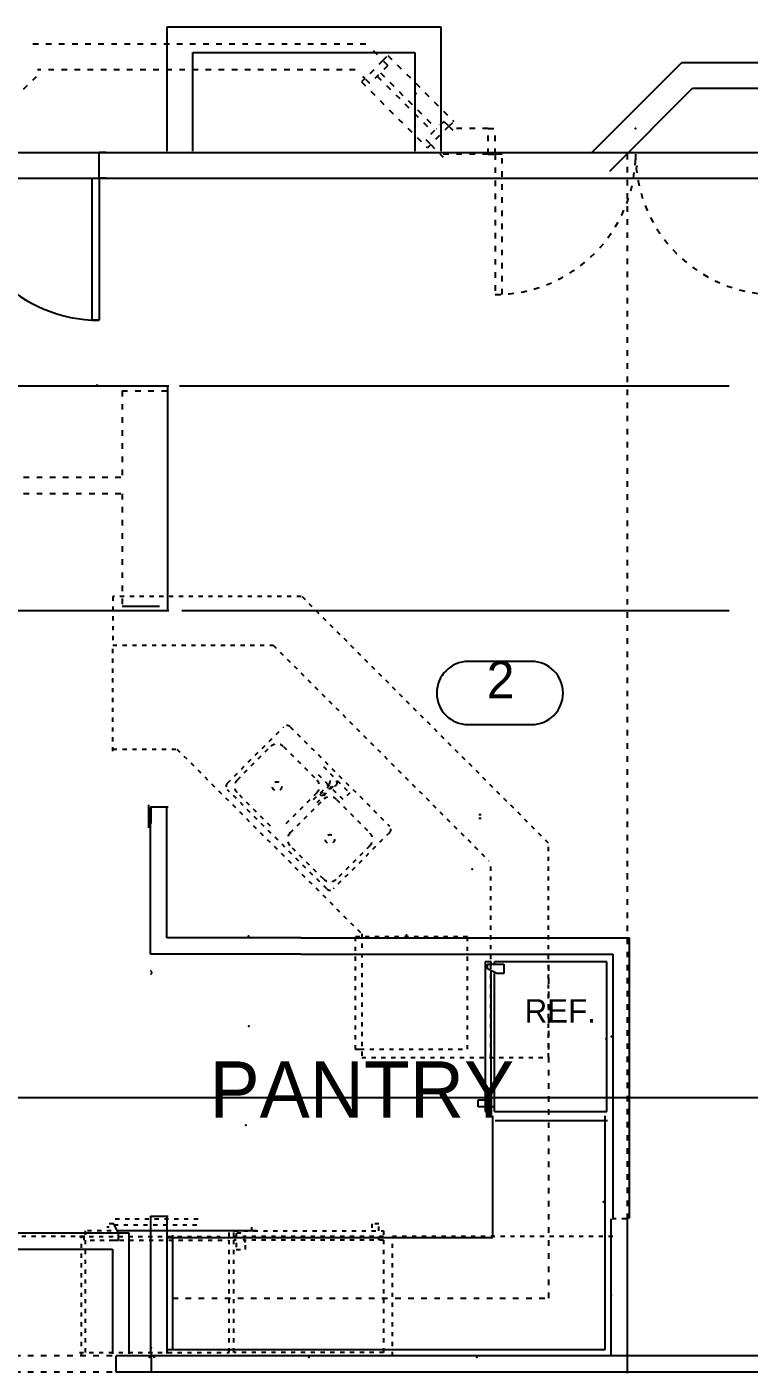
# Model space of a CAD drawing. Extents: x -92740 to -63661, y -15771 to -4391.
# Drawn here: x -84266.6 to -84112.2, y -6421 to -6133.2 of the extents above; entities that cross this region are included whole.
import ezdxf
from ezdxf.enums import TextEntityAlignment as Align

# ---------------------------------------------------------------- set-up
doc = ezdxf.new("R2010")
doc.units = 0
doc.header["$MEASUREMENT"] = 0
doc.linetypes.add('Dashed', pattern=[1, 0.3, -0.4, 0.3])
for name, color, linetype in [('1CABINETS NEW', 3, 'Continuous'), ('1GWB', 2, 'Continuous'), ('B1NOTES', 2, 'Continuous'), ('EXDOORS', 3, 'Continuous'), ('EXFPBM', 3, 'Continuous'), ('EXPF', 5, 'Continuous'), ('EXWALLS', 1, 'Continuous'), ('EXWINDOW', 5, 'Continuous'), ('NEWALLS1', 1, 'Continuous'), ('ROOF', 1, 'Continuous'), ('ROOMNAME', 1, 'Continuous')]:
    doc.layers.add(name, color=color, linetype=linetype)
doc.styles.add('DCADTXTSTYLE1', font='AVG_TP')

msp = doc.modelspace()

# ---------------------------------------------------------------- linework, layer by layer
at = {"layer": '1CABINETS NEW', "color": 3, "linetype": 'Continuous', "ltscale": 12}
for p, q in [((-84236.29, -6210), (-84391.56, -6210)), ((-84236.57, -6210), (-84236.57, -6258)), ((-84236.29, -6258), (-84391.56, -6258)), ((-84167, -6392), (-84167, -6366)), ((-84166.5, -6367), (-84142.5, -6367)), ((-84143, -6416), (-84143, -6366)), ((-84236.5, -6392), (-84167, -6392)), ((-84235.5, -6391.5), (-84235.5, -6416)), ((-84236.5, -6416), (-84143, -6416))]:
    msp.add_line(p, q, dxfattribs=at)
at = {"layer": '1CABINETS NEW', "color": 8, "linetype": 'Dashed', "ltscale": 4}
for p, q in [((-84246.26, -6211), (-84236.76, -6211)), ((-84246.26, -6211), (-84246.26, -6229.5)), ((-84246.5, -6229.5), (-84382.58, -6229.5)), ((-84246.5, -6233), (-84382.58, -6233)), ((-84246.26, -6233), (-84246.26, -6257))]:
    msp.add_line(p, q, dxfattribs=at)
at = {"layer": '1CABINETS NEW', "color": 7, "linetype": 'Continuous', "ltscale": 12}
for p, q in [((-84116.46, -6210), (-84234, -6210)), ((-84116.46, -6258), (-84233.5, -6258))]:
    msp.add_line(p, q, dxfattribs=at)
at = {"layer": '1CABINETS NEW', "color": 8, "linetype": 'Continuous', "ltscale": 12}
msp.add_line((-84246.26, -6257), (-84238.26, -6257), dxfattribs=at)
at = {"layer": '1CABINETS NEW', "color": 5, "linetype": 'Dashed', "ltscale": 4}
for p, q in [((-84155, -6405), (-84155, -6333.5)), ((-84235.5, -6405), (-84155, -6405))]:
    msp.add_line(p, q, dxfattribs=at)
at = {"layer": '1CABINETS NEW', "color": 3, "linetype": 'Continuous', "ltscale": 12}
msp.add_point((-84251.58, -6209.79), dxfattribs=at)
at = {"layer": '1GWB', "color": 2, "linetype": 'Continuous', "ltscale": 12}
msp.add_line((-84240.5, -6304.43), (-84240.5, -6299.5), dxfattribs=at)
at = {"layer": 'B1NOTES', "color": 1, "linetype": 'Continuous', "ltscale": 13.5}
for p, q in [((-84158.74, -6268.85), (-84172.24, -6268.85)), ((-84151.99, -6275.6), (-84151.99, -6275.6)), ((-84172.24, -6282.35), (-84158.74, -6282.35))]:
    msp.add_line(p, q, dxfattribs=at)
for centre, start, end in [((-84172.24, -6275.6), 90, 180), ((-84158.74, -6275.6), 0, 90), ((-84172.24, -6275.6), 180, 270), ((-84158.74, -6275.6), 270, 360)]:
    msp.add_arc(centre, 6.75, start, end, dxfattribs=at)
at = {"layer": 'EXDOORS', "color": 10, "linetype": 'Dashed', "ltscale": 4}
for p, q in [((-84168, -6154.9), (-84166.5, -6154.9)), ((-84166.5, -6160.4), (-84166.5, -6154.9)), ((-84168, -6160.4), (-84166.5, -6160.4)), ((-84166.5, -6160.4), (-84166.5, -6190.4)), ((-84165, -6160.4), (-84166.5, -6160.4)), ((-84165, -6190.4), (-84165, -6160.4)), ((-84166.5, -6190.4), (-84165, -6190.4))]:
    msp.add_line(p, q, dxfattribs=at)
at = {"layer": 'EXDOORS', "color": 8, "linetype": 'Dashed', "ltscale": 4}
for p, q in [((-84138.21, -6315.5), (-84138.21, -6159.5)), ((-84138.21, -6388.11), (-84138.21, -6314.01))]:
    msp.add_line(p, q, dxfattribs=at)
at = {"layer": 'EXDOORS', "color": 10, "linetype": 'Dashed', "ltscale": 4}
for centre, start, end in [((-84166.5, -6160.4), 270, 360), ((-84106.5, -6160.4), 180, 270)]:
    msp.add_arc(centre, 30, start, end, dxfattribs=at)
for p in [(-84136.5, -6154.9), (-84136.25, -6163)]:
    msp.add_point(p, dxfattribs=at)
at = {"layer": 'EXDOORS', "color": 3, "linetype": 'Continuous', "ltscale": 12}
for p in [(-84219.17, -6346.82), (-84219.8, -6367.99)]:
    msp.add_point(p, dxfattribs=at)
at = {"layer": 'EXFPBM', "color": 3, "linetype": 'Continuous', "ltscale": 12}
for p, q in [((-84236.63, -6159.75), (-84236.63, -6133.17)), ((-84236.63, -6133.17), (-84178.15, -6133.17)), ((-84178.15, -6133.17), (-84178.15, -6159.75)), ((-84231.13, -6159.75), (-84231.13, -6138.67)), ((-84231.13, -6138.67), (-84183.65, -6138.67)), ((-84183.65, -6138.67), (-84183.65, -6159.75)), ((-84145.91, -6160.1), (-84126.59, -6140.79)), ((-84126.59, -6140.79), (-84048.81, -6140.79)), ((-84142.02, -6163.99), (-84124.31, -6146.29)), ((-84124.31, -6146.29), (-84051.08, -6146.29)), ((-84344.5, -6160.03), (-83998.7, -6160.03)), ((-84249.65, -6160.03), (-84251.15, -6160.03)), ((-84251.15, -6165.53), (-84251.15, -6160.03)), ((-84346.77, -6165.53), (-83993.2, -6165.53)), ((-84252.65, -6195.89), (-84252.65, -6165.53)), ((-84252.65, -6165.53), (-84251.15, -6165.53)), ((-84249.65, -6165.53), (-84251.15, -6165.53)), ((-84251.15, -6165.53), (-84251.15, -6195.89)), ((-84251.15, -6195.89), (-84252.65, -6195.89)), ((-84317.42, -6391.01), (-84244.78, -6391.01)), ((-84244.78, -6391.01), (-84244.78, -6416.88)), ((-84317.42, -6394.51), (-84248.28, -6394.51)), ((-84248.28, -6394.51), (-84248.28, -6416.88)), ((-84247.5, -6420.85), (-84247.5, -6417.35)), ((-83999.19, -6417.35), (-84247.5, -6417.35)), ((-83999.19, -6420.85), (-84247.5, -6420.85))]:
    msp.add_line(p, q, dxfattribs=at)
msp.add_arc((-84251.15, -6165.53), 30.36, 180, 270, dxfattribs=at)
at = {"layer": 'EXPF', "color": 10, "linetype": 'Dashed', "ltscale": 3}
for p, q in [((-84223.73, -6294.85), (-84211.71, -6282.83)), ((-84210.3, -6282.83), (-84189.09, -6304.04)), ((-84221.61, -6294.14), (-84214.54, -6287.07)), ((-84211.71, -6287.07), (-84204.64, -6294.14)), ((-84203.23, -6291.32), (-84197.57, -6296.97)), ((-84205.35, -6298.39), (-84201.81, -6294.85)), ((-84202.17, -6295.2), (-84204.64, -6292.73)), ((-84202.52, -6317.48), (-84223.73, -6296.27)), ((-84214.54, -6304.04), (-84221.61, -6296.97)), ((-84204.64, -6296.97), (-84211.71, -6304.04)), ((-84201.11, -6295.56), (-84204.64, -6299.09)), ((-84203.93, -6297.33), (-84201.81, -6295.2)), ((-84203.58, -6297.68), (-84203.93, -6297.33)), ((-84201.46, -6295.56), (-84203.58, -6297.68)), ((-84198.98, -6298.39), (-84201.46, -6295.91)), ((-84197.57, -6296.97), (-84198.98, -6298.39)), ((-84210.3, -6305.46), (-84203.23, -6298.39)), ((-84200.4, -6298.39), (-84193.33, -6305.46)), ((-84189.09, -6305.46), (-84201.11, -6317.48)), ((-84203.23, -6315.36), (-84210.3, -6308.29)), ((-84193.33, -6308.29), (-84200.4, -6315.36)), ((-84195.42, -6327.76), (-84196.42, -6327.76)), ((-84196.42, -6327.76), (-84196.42, -6351.76)), ((-84172.42, -6327.76), (-84195.42, -6327.76)), ((-84172.42, -6351.76), (-84172.42, -6327.76)), ((-84196.42, -6351.76), (-84195.42, -6351.76)), ((-84195.42, -6351.76), (-84172.42, -6351.76)), ((-84230, -6388.08), (-84248, -6388.08)), ((-84248, -6389.33), (-84230, -6389.33)), ((-84191.34, -6389.08), (-84192.84, -6389.08)), ((-84192.84, -6389.08), (-84192.84, -6390.58)), ((-84191.34, -6390.58), (-84191.34, -6389.08)), ((-84255.38, -6391.83), (-84225.26, -6391.83)), ((-84254.38, -6392.58), (-84254.38, -6391.83)), ((-84254.14, -6390.58), (-84254.14, -6391.83)), ((-84254.14, -6392.58), (-84254.14, -6416.58)), ((-84223.38, -6390.58), (-84253.85, -6390.58)), ((-84253.08, -6392.58), (-84223.58, -6392.58)), ((-84223.38, -6391.83), (-84223.38, -6390.58)), ((-84223.38, -6416.58), (-84223.38, -6392.58)), ((-84222.34, -6390.58), (-84190.34, -6390.58)), ((-84222.34, -6391.83), (-84222.34, -6390.58)), ((-84221.84, -6391.83), (-84222.34, -6391.83)), ((-84222.34, -6416.58), (-84222.34, -6392.58)), ((-84221.84, -6392.58), (-84222.34, -6392.58)), ((-84221.84, -6391.08), (-84221.84, -6394.58)), ((-84220.84, -6391.08), (-84221.84, -6391.08)), ((-84219.84, -6393.08), (-84220.84, -6391.08)), ((-84190.34, -6391.83), (-84220.47, -6391.83)), ((-84190.34, -6392.58), (-84219.84, -6392.58)), ((-84191.34, -6392.58), (-84191.34, -6391.83)), ((-84190.34, -6390.58), (-84190.34, -6391.83)), ((-84190.34, -6392.58), (-84190.34, -6416.58)), ((-84221.84, -6394.58), (-84219.84, -6394.58)), ((-84219.84, -6394.58), (-84219.84, -6393.08)), ((-84255.38, -6416.58), (-84223.38, -6416.58)), ((-84190.34, -6416.58), (-84222.34, -6416.58))]:
    msp.add_line(p, q, dxfattribs=at)
for centre, radius in [((-84213.13, -6295.56), 1), ((-84201.11, -6294.85), 0.75), ((-84201.81, -6306.87), 1)]:
    msp.add_circle(centre, radius, dxfattribs=at)
for centre, radius, start, end in [((-84211.01, -6283.54), 1, 45, 135), ((-84213.13, -6288.49), 2, 45, 135), ((-84223.03, -6295.56), 1, 135, 225), ((-84220.2, -6295.56), 2, 135, 225), ((-84206.06, -6295.56), 2, 315, 405), ((-84201.81, -6299.8), 2, 45, 135), ((-84208.88, -6306.87), 2, 135, 225), ((-84194.74, -6306.87), 2, 315, 405), ((-84189.79, -6304.75), 1, 315, 405), ((-84201.81, -6313.94), 2, 225, 315), ((-84201.81, -6316.77), 1, 225, 315), ((-84240.41, -6335.4), 0.5, 315, 495)]:
    msp.add_arc(centre, radius, start, end, dxfattribs=at)
for p in [(-84171.42, -6313.26), (-84240.36, -6417.58), (-84239.38, -6417.58), (-84206.34, -6417.58), (-84170.43, -6417.58)]:
    msp.add_point(p, dxfattribs=at)
at = {"layer": 'EXWALLS', "color": 10, "linetype": 'Dashed', "ltscale": 4}
for p, q in [((-84194.14, -6136.83), (-84266.58, -6136.83)), ((-84192.59, -6138.24), (-84190.49, -6140.34)), ((-84190.49, -6140.34), (-84189.43, -6139.28)), ((-84189.43, -6139.28), (-84175.34, -6153.36)), ((-84196.41, -6142.33), (-84264.3, -6142.33)), ((-84190.49, -6140.34), (-84194.37, -6144.23)), ((-84189.43, -6141.4), (-84193.31, -6145.29)), ((-84189.43, -6141.4), (-84190.49, -6140.34)), ((-84267.31, -6146.5), (-84264.55, -6143.74)), ((-84194.37, -6144.23), (-84195.08, -6144.94)), ((-84195.08, -6144.94), (-84181, -6159.02)), ((-84194.87, -6143.74), (-84194.37, -6144.23)), ((-84193.31, -6145.29), (-84194.37, -6144.23)), ((-84191.72, -6143.7), (-84179.76, -6155.66)), ((-84191.02, -6142.99), (-84179.06, -6154.95)), ((-84177.47, -6153.36), (-84181.35, -6157.25)), ((-84177.47, -6153.36), (-84176.4, -6154.42)), ((-84176.4, -6154.42), (-84175.34, -6153.36)), ((-84176.4, -6154.42), (-84180.29, -6158.31)), ((-84176.4, -6154.42), (-84175.31, -6155.51)), ((-84168, -6154.9), (-84176.06, -6154.9)), ((-84168, -6160.4), (-84168, -6154.9)), ((-84181.35, -6157.25), (-84180.29, -6158.31)), ((-84180.29, -6158.31), (-84181, -6159.02)), ((-84180.29, -6158.31), (-84177.59, -6161.01)), ((-84168, -6160.4), (-84178.34, -6160.4)), ((-84240, -6417.35), (-84282.45, -6417.35)), ((-84240, -6420.85), (-84281.49, -6420.85))]:
    msp.add_line(p, q, dxfattribs=at)
at = {"layer": 'EXWALLS', "color": 10, "linetype": 'Dashed', "ltscale": 3}
for p, q in [((-84208, -6254.97), (-84248.25, -6254.97)), ((-84248.25, -6254.97), (-84248.25, -6265.37)), ((-84155.11, -6307.67), (-84207.81, -6254.97)), ((-84248.25, -6288.05), (-84248.25, -6265.37)), ((-84248.25, -6265.37), (-84213.95, -6265.37)), ((-84213.95, -6265.37), (-84167.87, -6311.45)), ((-84248.25, -6287.58), (-84234.54, -6287.58)), ((-84234.54, -6287.58), (-84195.04, -6327.08)), ((-84155.11, -6353.5), (-84155.11, -6307.67)), ((-84167.4, -6353.5), (-84167.4, -6311.52)), ((-84195.04, -6327.08), (-84195.04, -6353.5)), ((-84195.04, -6353.5), (-84155.11, -6353.5)), ((-84138.52, -6388.05), (-84141.71, -6388.05)), ((-84254.21, -6391.83), (-84275, -6391.83)), ((-84254.9, -6417.34), (-84254.9, -6391.83)), ((-84141.36, -6391.83), (-84188.81, -6391.83)), ((-84188.45, -6417.34), (-84188.45, -6391.83)), ((-84138.21, -6420.85), (-84169.16, -6420.85))]:
    msp.add_line(p, q, dxfattribs=at)
at = {"layer": 'EXWALLS', "color": 8, "linetype": 'Continuous', "ltscale": 3}
for p, q in [((-84141.71, -6417.47), (-84141.71, -6388.05)), ((-84138.21, -6421.01), (-84138.21, -6388.05)), ((-84141.71, -6417.35), (-84207.28, -6417.35)), ((-84141.71, -6417.35), (-84169.16, -6417.35)), ((-84138.21, -6420.85), (-84206.93, -6420.85))]:
    msp.add_line(p, q, dxfattribs=at)
at = {"layer": 'EXWALLS', "color": 8, "linetype": 'Continuous', "ltscale": 12}
for p, q in [((-84207.64, -6417.35), (-84240, -6417.35)), ((-84207.64, -6420.85), (-84240, -6420.85))]:
    msp.add_line(p, q, dxfattribs=at)
at = {"layer": 'EXWALLS', "color": 10, "linetype": 'Dashed', "ltscale": 4}
msp.add_point((-84183.45, -6147.38), dxfattribs=at)
at = {"layer": 'EXWINDOW', "color": 5, "linetype": 'Continuous', "ltscale": 12}
for p, q in [((-84169.99, -6301.6), (-84169.49, -6301.6)), ((-84169.99, -6302.35), (-84169.49, -6302.35)), ((-84168.63, -6333.05), (-84168.63, -6365.05)), ((-84167.38, -6333.05), (-84168.63, -6333.05)), ((-84168.13, -6333.55), (-84164.63, -6333.55)), ((-84168.13, -6334.55), (-84168.13, -6333.55)), ((-84166.13, -6335.55), (-84168.13, -6334.55)), ((-84167.38, -6333.55), (-84167.38, -6333.05)), ((-84167.38, -6365.05), (-84167.38, -6334.93)), ((-84142.63, -6333.05), (-84166.63, -6333.05)), ((-84166.63, -6333.55), (-84166.63, -6333.05)), ((-84164.63, -6333.55), (-84164.63, -6335.55)), ((-84142.63, -6365.05), (-84142.63, -6333.05)), ((-84166.63, -6365.05), (-84166.63, -6335.55)), ((-84164.63, -6335.55), (-84166.13, -6335.55)), ((-84170.13, -6364.05), (-84170.13, -6362.55)), ((-84170.13, -6362.55), (-84168.63, -6362.55)), ((-84168.63, -6364.05), (-84170.13, -6364.05)), ((-84166.63, -6364.05), (-84167.38, -6364.05)), ((-84168.63, -6365.05), (-84167.38, -6365.05)), ((-84166.63, -6365.05), (-84142.63, -6365.05)), ((-84249.01, -6389.84), (-84249.51, -6389.84)), ((-84248.01, -6389.09), (-84249.01, -6389.09)), ((-84247.01, -6391.09), (-84248.01, -6389.09)), ((-84218.51, -6390.59), (-84218.51, -6389.84)), ((-84249.01, -6390.59), (-84249.51, -6390.59)), ((-84249.01, -6392.59), (-84247.01, -6392.59)), ((-84217.51, -6390.59), (-84247.01, -6390.59)), ((-84247.01, -6392.59), (-84247.01, -6391.09))]:
    msp.add_line(p, q, dxfattribs=at)
at = {"layer": 'EXWINDOW', "color": 5, "linetype": 'Continuous', "ltscale": 2}
for p in [(-84219.22, -6327.59), (-84185.49, -6327.35), (-84141.63, -6349.05), (-84141.73, -6404.43), (-84240.01, -6415.59)]:
    msp.add_point(p, dxfattribs=at)
at = {"layer": 'EXWINDOW', "color": 5, "linetype": 'Continuous', "ltscale": 2.0004}
msp.add_point((-84143.32, -6384.4), dxfattribs=at)
at = {"layer": 'NEWALLS1', "color": 1, "linetype": 'Continuous', "ltscale": 12}
for p, q in [((-84240.17, -6331.46), (-84240.17, -6300.08)), ((-84240.12, -6299.94), (-84236.39, -6299.94)), ((-84240.06, -6303.48), (-84240.06, -6299.84)), ((-84240.06, -6303.48), (-84240.06, -6300.13)), ((-84236.67, -6327.96), (-84236.67, -6300.08)), ((-84208.04, -6327.96), (-84236.67, -6327.96)), ((-84208.04, -6327.96), (-84137.87, -6327.96)), ((-84137.87, -6327.96), (-84137.87, -6387.97)), ((-84236.56, -6331.46), (-84240.17, -6331.46)), ((-84208.04, -6331.46), (-84236.67, -6331.46)), ((-84208.04, -6331.46), (-84141.37, -6331.46)), ((-84141.37, -6331.46), (-84141.37, -6387.97)), ((-84240.17, -6387.49), (-84240.17, -6416.79)), ((-84240.17, -6387.49), (-84236.39, -6387.49)), ((-84236.67, -6387.49), (-84236.67, -6416.79)), ((-84240.06, -6416.58), (-84240.06, -6420.85))]:
    msp.add_line(p, q, dxfattribs=at)
at = {"layer": 'NEWALLS1', "color": 5, "linetype": 'Continuous', "ltscale": 2}
msp.add_point((-84142.77, -6349.56), dxfattribs=at)
at = {"layer": 'ROOF', "color": 8, "linetype": 'Continuous', "ltscale": 12}
msp.add_line((-84600.09, -6362.09), (-83763.77, -6362.09), dxfattribs=at)

# ---------------------------------------------------------------- texts
at = {"layer": 'B1NOTES', "color": 3, "linetype": 'Continuous', "ltscale": 12, "style": 'DCADTXTSTYLE1'}
for s, height, p in [('2', 8, (-84168.32, -6279.14)), ('REF.', 5, (-84160.21, -6347.56))]:
    msp.add_text(s, height=height, dxfattribs=at).set_placement(p, align=Align.BOTTOM_LEFT)
at = {"layer": 'ROOMNAME', "color": 1, "linetype": 'Continuous', "ltscale": 12, "style": 'DCADTXTSTYLE1'}
msp.add_text('PANTRY', height=12, dxfattribs=at).set_placement((-84227.55, -6369.97), align=Align.BOTTOM_LEFT)

doc.saveas('drawing.dxf')
